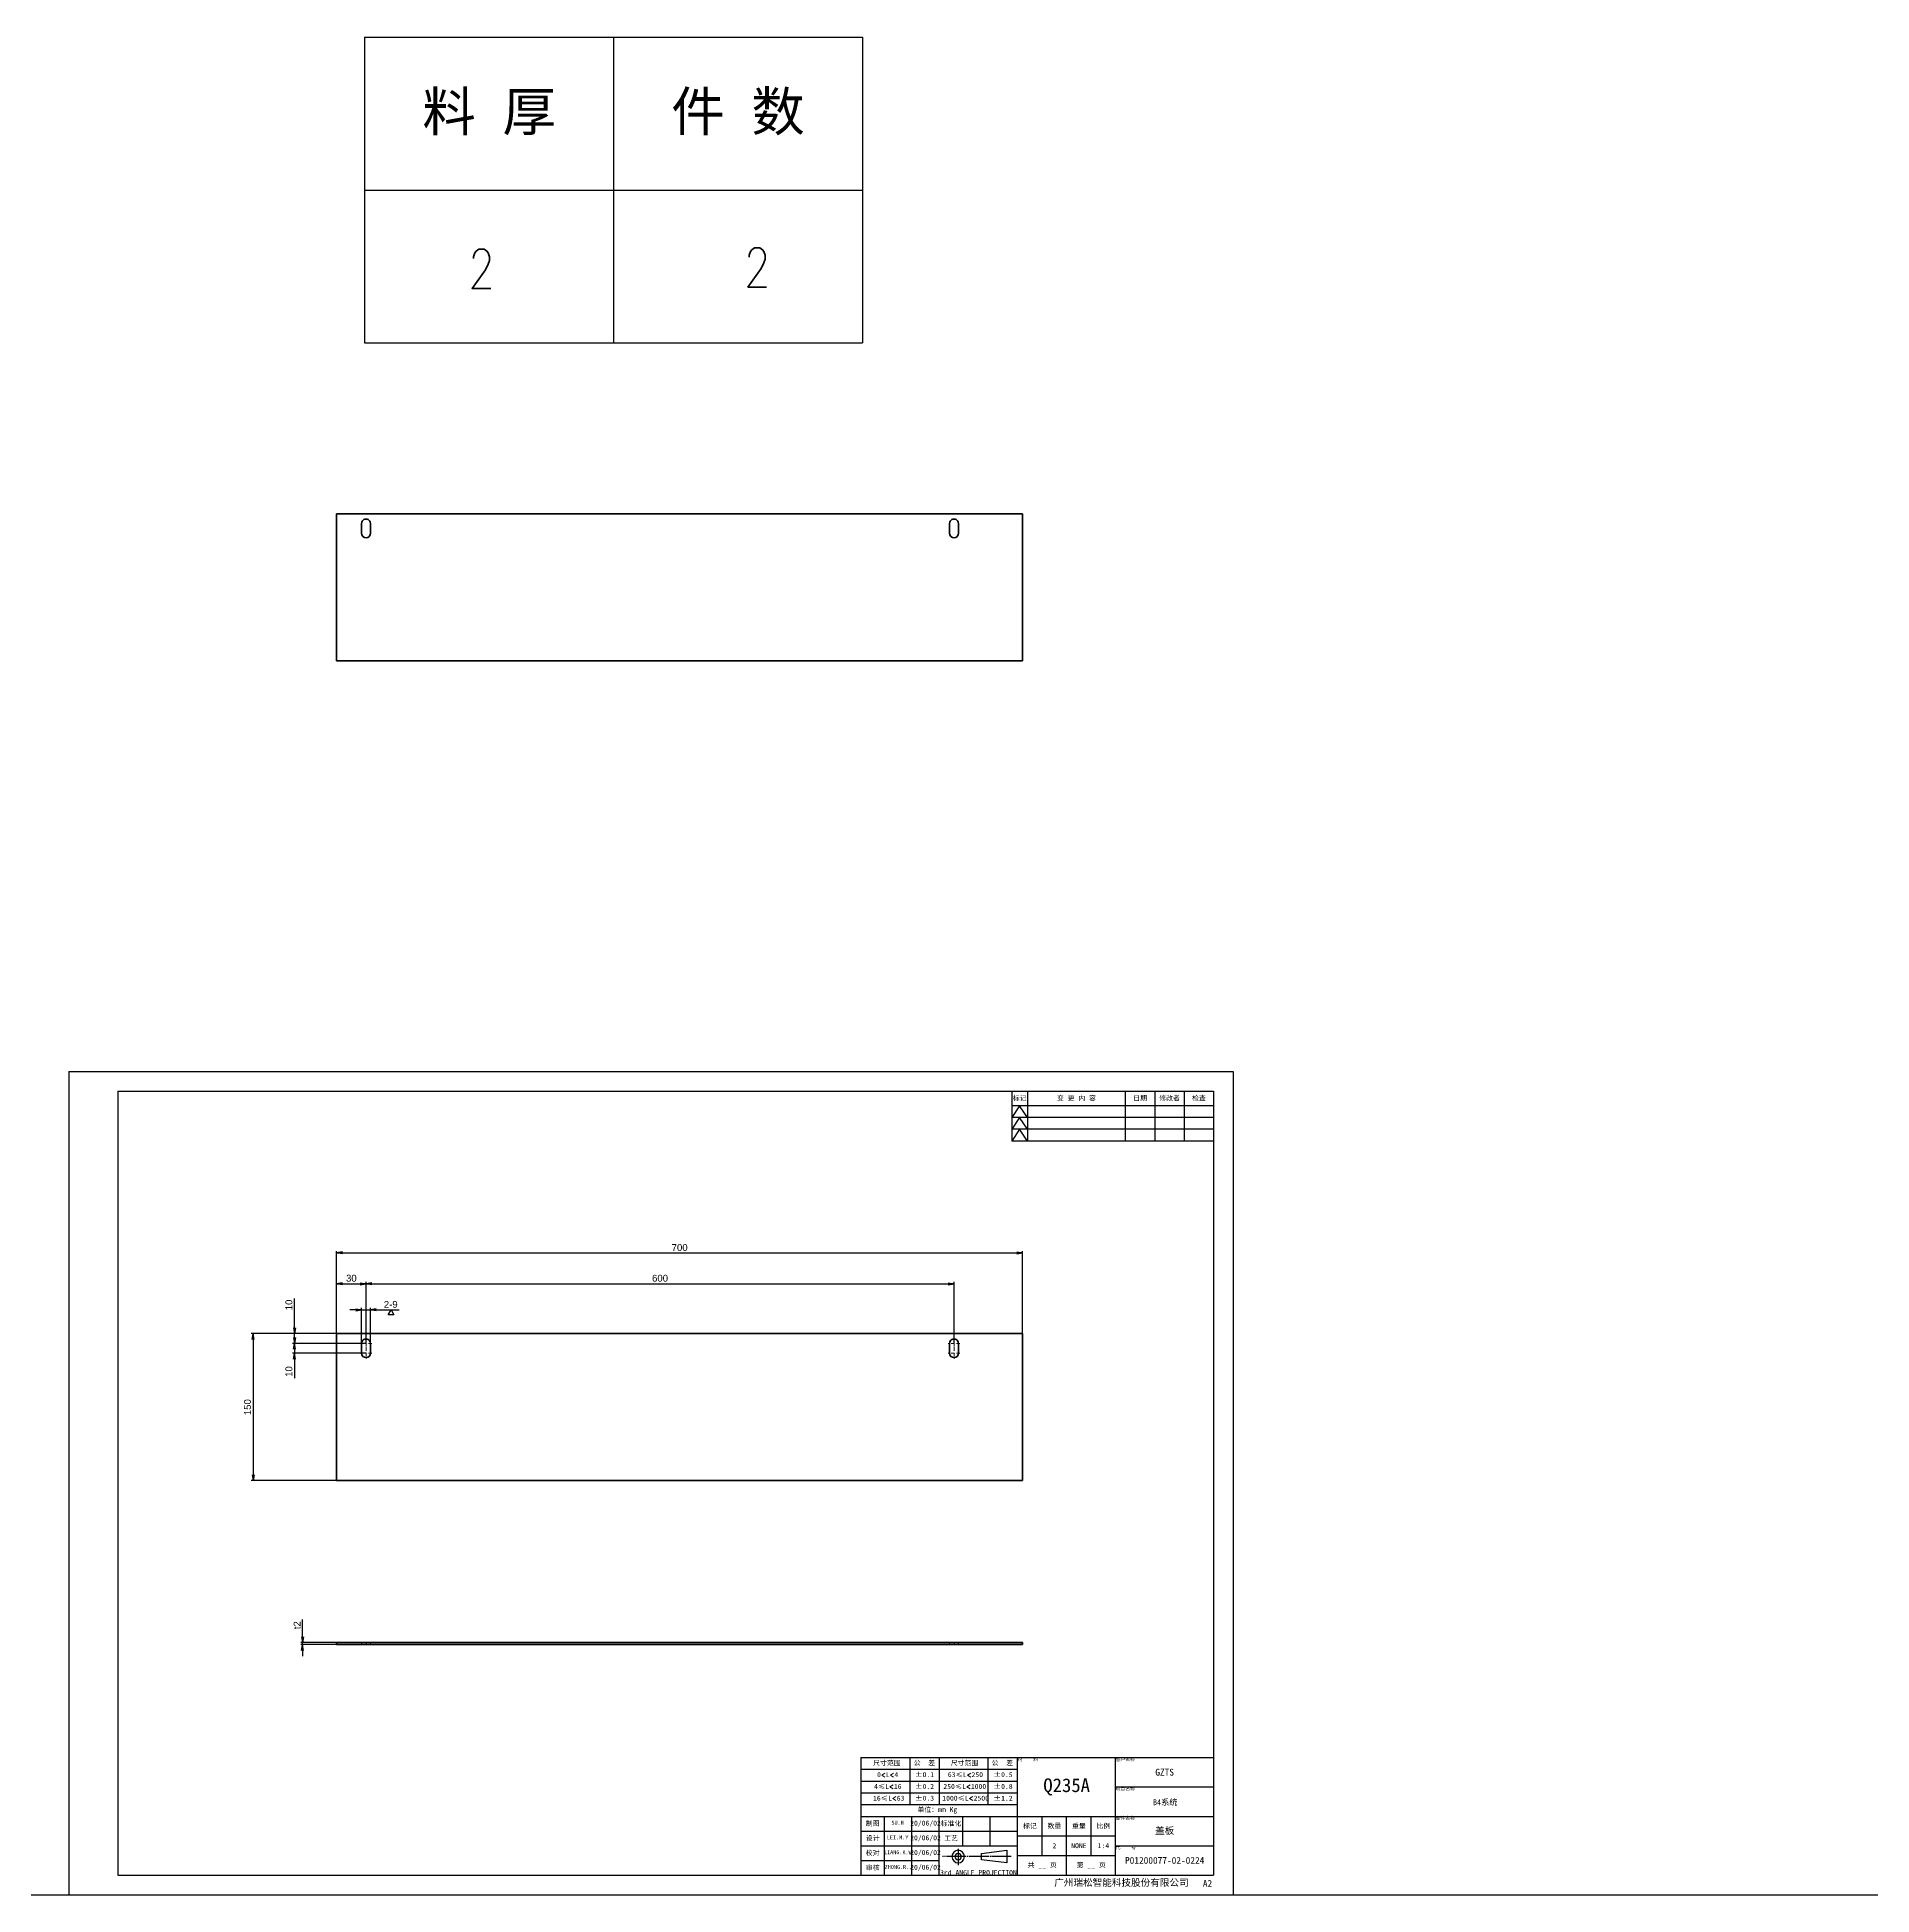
# Model space of a CAD drawing. Header units: millimetres. Extents: x -1727 to 307751, y -105919 to 6637.
# Drawn here: x 25135 to 27008, y 2062 to 3957 of the extents above; entities that cross this region are included whole.
import ezdxf
from ezdxf.enums import TextEntityAlignment as Align

# ---------------------------------------------------------------- set-up
doc = ezdxf.new("R2010")
doc.units = ezdxf.units.MM
for name, pattern in [('CENTER-HOKUTO', [23, 20, -1, 1, -1]), ('DASHDOT', [18.5, 12, -3, 0.5, -3]), ('DASHED', [15, 12, -3]), ('HIDDEN-HOKUTO', [3.8, 2.5, -1.3])]:
    doc.linetypes.add(name, pattern=pattern)
for name, color, linetype in [('AM_7', 2, 'CENTER-HOKUTO'), ('AM_HID', 1, 'HIDDEN-HOKUTO'), ('AM_VIS', 7, 'Continuous'), ('TITLE_FRAME', 7, 'Continuous'), ('WORD_DIM', 253, 'Continuous')]:
    doc.layers.add(name, color=color, linetype=linetype)
doc.layers.add('SOLID LINE', color=7, linetype='Continuous', lineweight=30)
doc.styles.add('DIM', font='txt.shx', dxfattribs={"width": 0.8, "bigfont": 'bigfont.shx'})
doc.styles.get("Standard").update_dxf_attribs({"font": 'arial.ttf'})
doc.dimstyles.new('RS-1-2', dxfattribs={"dimscale": 2, "dimtxt": 3.5, "dimasz": 3, "dimexe": 1, "dimexo": 0, "dimgap": 1, "dimtad": 3, "dimdsep": 46, "dimtxsty": 'Standard', "dimblk1": 'OPEN', "dimblk2": 'OPEN', "dimsah": 1, "dimcen": 0, "dimclrd": 256, "dimclre": 256, "dimclrt": 3, "dimadec": 0, "dimazin": 0, "dimtfac": 1, "dimtmove": 0, "dimatfit": 3, "dimfxl": 0, "dimtolj": 1, "dimtzin": 0, "dimarcsym": 0})

# ---------------------------------------------------------------- blocks, each defined once
blk = doc.blocks.new('_OPEN')
at = {"color": 0}
for p, q in [((-1, 0.17), (0, 0)), ((-1, -0.17), (0, 0)), ((0, 0), (-1, 0))]:
    blk.add_line(p, q, dxfattribs=at)
blk = doc.blocks.new('*D171')
at = {"layer": 'DEFPOINTS', "color": 0, "linetype": 'Continuous', "transparency": 16777216}
for p in [(25441, 2634.3), (25355.7, 2484.3), (25441, 2484.3)]:
    blk.add_point(p, dxfattribs=at)
at = {"layer": 'WORD_DIM', "linetype": 'Continuous', "lineweight": -2, "transparency": 16777216}
for p, q in [((25441, 2634.3), (25353.7, 2634.3)), ((25355.7, 2628.3), (25355.7, 2490.3)), ((25441, 2484.3), (25353.7, 2484.3))]:
    blk.add_line(p, q, dxfattribs=at)
at = {"layer": 'WORD_DIM', "linetype": 'Continuous', "lineweight": -2, "transparency": 16777216, "xscale": 6, "yscale": 6, "zscale": 6}
for p, rotation in [((25355.7, 2634.3), 90), ((25355.7, 2484.3), 270)]:
    blk.add_blockref('_OPEN', p, dxfattribs=dict(at, rotation=rotation))
at = {"layer": 'WORD_DIM', "color": 3, "linetype": 'Continuous', "transparency": 16777216, "insert": (25350.1, 2559.3), "char_height": 7, "attachment_point": 5, "rotation": 90}
blk.add_mtext('\\A1;150', dxfattribs=at)
blk = doc.blocks.new('*D172')
at = {"layer": 'DEFPOINTS', "color": 0, "linetype": 'Continuous', "transparency": 16777216}
for p in [(26141, 2716.6), (25441, 2634.3), (26141, 2634.3)]:
    blk.add_point(p, dxfattribs=at)
at = {"layer": 'WORD_DIM', "linetype": 'Continuous', "lineweight": -2, "transparency": 16777216}
for p, q in [((25441, 2634.3), (25441, 2718.6)), ((25447, 2716.6), (26135, 2716.6)), ((26141, 2634.3), (26141, 2718.6))]:
    blk.add_line(p, q, dxfattribs=at)
at = {"layer": 'WORD_DIM', "linetype": 'Continuous', "lineweight": -2, "transparency": 16777216, "xscale": 6, "yscale": 6, "zscale": 6, "rotation": 180}
blk.add_blockref('_OPEN', (25441, 2716.6), dxfattribs=at)
at = {"layer": 'WORD_DIM', "linetype": 'Continuous', "lineweight": -2, "transparency": 16777216, "xscale": 6, "yscale": 6, "zscale": 6}
blk.add_blockref('_OPEN', (26141, 2716.6), dxfattribs=at)
at = {"layer": 'WORD_DIM', "color": 3, "linetype": 'Continuous', "transparency": 16777216, "insert": (25791, 2722.1), "char_height": 7, "attachment_point": 5}
blk.add_mtext('\\A1;700', dxfattribs=at)
blk = doc.blocks.new('*D148')
at = {"layer": 'DEFPOINTS', "color": 0, "linetype": 'Continuous', "transparency": 16777216}
for p in [(25397.9, 2624.3), (25441, 2634.3), (25471, 2624.3)]:
    blk.add_point(p, dxfattribs=at)
at = {"layer": 'WORD_DIM', "linetype": 'Continuous', "lineweight": -2, "transparency": 16777216}
for p, q in [((25397.9, 2640.3), (25397.9, 2670.3)), ((25441, 2634.3), (25395.9, 2634.3)), ((25471, 2624.3), (25395.9, 2624.3)), ((25397.9, 2624.3), (25397.9, 2634.3)), ((25397.9, 2618.3), (25397.9, 2612.3))]:
    blk.add_line(p, q, dxfattribs=at)
at = {"layer": 'WORD_DIM', "linetype": 'Continuous', "lineweight": -2, "transparency": 16777216, "xscale": 6, "yscale": 6, "zscale": 6}
for p, rotation in [((25397.9, 2634.3), 270), ((25397.9, 2624.3), 90)]:
    blk.add_blockref('_OPEN', p, dxfattribs=dict(at, rotation=rotation))
at = {"layer": 'WORD_DIM', "color": 3, "linetype": 'Continuous', "transparency": 16777216, "insert": (25392.3, 2663.6), "char_height": 7, "attachment_point": 5, "rotation": 90}
blk.add_mtext('\\A1;10', dxfattribs=at)
blk = doc.blocks.new('*D149')
at = {"layer": 'DEFPOINTS', "color": 0, "linetype": 'Continuous', "transparency": 16777216}
for p in [(25471, 2624.3), (25397.9, 2614.3), (25471, 2614.3)]:
    blk.add_point(p, dxfattribs=at)
at = {"layer": 'WORD_DIM', "linetype": 'Continuous', "lineweight": -2, "transparency": 16777216}
for p, q in [((25397.9, 2630.3), (25397.9, 2636.3)), ((25471, 2624.3), (25395.9, 2624.3)), ((25397.9, 2624.3), (25397.9, 2614.3)), ((25471, 2614.3), (25395.9, 2614.3)), ((25397.9, 2608.3), (25397.9, 2589))]:
    blk.add_line(p, q, dxfattribs=at)
at = {"layer": 'WORD_DIM', "linetype": 'Continuous', "lineweight": -2, "transparency": 16777216, "xscale": 6, "yscale": 6, "zscale": 6}
for p, rotation in [((25397.9, 2624.3), 270), ((25397.9, 2614.3), 90)]:
    blk.add_blockref('_OPEN', p, dxfattribs=dict(at, rotation=rotation))
at = {"layer": 'WORD_DIM', "color": 3, "linetype": 'Continuous', "transparency": 16777216, "insert": (25392.3, 2595.6), "char_height": 7, "attachment_point": 5, "rotation": 90}
blk.add_mtext('\\A1;10', dxfattribs=at)
blk = doc.blocks.new('*D150')
at = {"layer": 'DEFPOINTS', "color": 0, "linetype": 'Continuous', "transparency": 16777216}
for p in [(25471, 2685.2), (25441, 2634.3), (25471, 2624.3)]:
    blk.add_point(p, dxfattribs=at)
at = {"layer": 'WORD_DIM', "linetype": 'Continuous', "lineweight": -2, "transparency": 16777216}
for p, q in [((25441, 2634.3), (25441, 2687.2)), ((25447, 2685.2), (25465, 2685.2)), ((25471, 2624.3), (25471, 2687.2))]:
    blk.add_line(p, q, dxfattribs=at)
at = {"layer": 'WORD_DIM', "linetype": 'Continuous', "lineweight": -2, "transparency": 16777216, "xscale": 6, "yscale": 6, "zscale": 6, "rotation": 180}
blk.add_blockref('_OPEN', (25441, 2685.2), dxfattribs=at)
at = {"layer": 'WORD_DIM', "linetype": 'Continuous', "lineweight": -2, "transparency": 16777216, "xscale": 6, "yscale": 6, "zscale": 6}
blk.add_blockref('_OPEN', (25471, 2685.2), dxfattribs=at)
at = {"layer": 'WORD_DIM', "color": 3, "linetype": 'Continuous', "transparency": 16777216, "insert": (25456, 2690.8), "char_height": 7, "attachment_point": 5}
blk.add_mtext('\\A1;30', dxfattribs=at)
blk = doc.blocks.new('*D173')
at = {"layer": 'DEFPOINTS', "color": 0, "linetype": 'Continuous', "transparency": 16777216}
for p in [(26071, 2685.2), (25471, 2624.3), (26071, 2624.3)]:
    blk.add_point(p, dxfattribs=at)
at = {"layer": 'WORD_DIM', "linetype": 'Continuous', "lineweight": -2, "transparency": 16777216}
for p, q in [((25471, 2624.3), (25471, 2687.2)), ((25477, 2685.2), (26065, 2685.2)), ((26071, 2624.3), (26071, 2687.2))]:
    blk.add_line(p, q, dxfattribs=at)
at = {"layer": 'WORD_DIM', "linetype": 'Continuous', "lineweight": -2, "transparency": 16777216, "xscale": 6, "yscale": 6, "zscale": 6, "rotation": 180}
blk.add_blockref('_OPEN', (25471, 2685.2), dxfattribs=at)
at = {"layer": 'WORD_DIM', "linetype": 'Continuous', "lineweight": -2, "transparency": 16777216, "xscale": 6, "yscale": 6, "zscale": 6}
blk.add_blockref('_OPEN', (26071, 2685.2), dxfattribs=at)
at = {"layer": 'WORD_DIM', "color": 3, "linetype": 'Continuous', "transparency": 16777216, "insert": (25771, 2690.8), "char_height": 7, "attachment_point": 5}
blk.add_mtext('\\A1;600', dxfattribs=at)
blk = doc.blocks.new('*D174')
at = {"layer": 'DEFPOINTS', "color": 0, "linetype": 'Continuous', "transparency": 16777216}
for p in [(25475.5, 2658.6), (25466.5, 2624.3), (25475.5, 2624.3)]:
    blk.add_point(p, dxfattribs=at)
at = {"layer": 'WORD_DIM', "linetype": 'Continuous', "lineweight": -2, "transparency": 16777216}
for p, q in [((25460.5, 2658.6), (25454.5, 2658.6)), ((25466.5, 2624.3), (25466.5, 2660.6)), ((25466.5, 2658.6), (25475.5, 2658.6)), ((25475.5, 2624.3), (25475.5, 2660.6)), ((25481.5, 2658.6), (25504.9, 2658.6))]:
    blk.add_line(p, q, dxfattribs=at)
at = {"layer": 'WORD_DIM', "linetype": 'Continuous', "lineweight": -2, "transparency": 16777216, "xscale": 6, "yscale": 6, "zscale": 6}
blk.add_blockref('_OPEN', (25466.5, 2658.6), dxfattribs=at)
at = {"layer": 'WORD_DIM', "linetype": 'Continuous', "lineweight": -2, "transparency": 16777216, "xscale": 6, "yscale": 6, "zscale": 6, "rotation": 180}
blk.add_blockref('_OPEN', (25475.5, 2658.6), dxfattribs=at)
at = {"layer": 'WORD_DIM', "color": 3, "linetype": 'Continuous', "transparency": 16777216, "insert": (25496.2, 2664.1), "char_height": 7, "attachment_point": 5}
blk.add_mtext('\\A1;2-9', dxfattribs=at)
blk = doc.blocks.new('shiage1')
at = {"layer": 'WORD_DIM', "color": 3, "linetype": 'Continuous'}
for p, q in [((0, 0), (-1.44, 2.5)), ((-1.44, 2.5), (1.44, 2.5)), ((1.44, 2.5), (0, 0))]:
    blk.add_line(p, q, dxfattribs=at)
blk = doc.blocks.new('*D175')
at = {"layer": 'DEFPOINTS', "color": 0, "linetype": 'Continuous', "transparency": 16777216}
for p in [(25406.3, 2319.1), (25441, 2319.1), (25441, 2317.1)]:
    blk.add_point(p, dxfattribs=at)
at = {"layer": 'WORD_DIM', "linetype": 'Continuous', "lineweight": -2, "transparency": 16777216}
for p, q in [((25406.3, 2325.1), (25406.3, 2342.5)), ((25441, 2319.1), (25404.3, 2319.1)), ((25441, 2317.1), (25404.3, 2317.1)), ((25406.3, 2317.1), (25406.3, 2319.1)), ((25406.3, 2311.1), (25406.3, 2305.1))]:
    blk.add_line(p, q, dxfattribs=at)
at = {"layer": 'WORD_DIM', "linetype": 'Continuous', "lineweight": -2, "transparency": 16777216, "xscale": 6, "yscale": 6, "zscale": 6}
for p, rotation in [((25406.3, 2319.1), 270), ((25406.3, 2317.1), 90)]:
    blk.add_blockref('_OPEN', p, dxfattribs=dict(at, rotation=rotation))
at = {"layer": 'WORD_DIM', "color": 3, "linetype": 'Continuous', "transparency": 16777216, "insert": (25400.7, 2336.8), "char_height": 7, "attachment_point": 5, "rotation": 90}
blk.add_mtext('\\A1;t2', dxfattribs=at)
blk = doc.blocks.new('*T16')
at = {"color": 0, "linetype": 'ByBlock', "lineweight": -2, "transparency": 16777216}
for p, q in [((0, 0), (127, 0)), ((0, 0), (0, -78)), ((63.5, 0), (63.5, -78)), ((127, 0), (127, -78)), ((0, -39), (127, -39)), ((0, -78), (127, -78))]:
    blk.add_line(p, q, dxfattribs=at)
at = {"color": 0, "transparency": 16777216, "char_height": 10, "width": 60.5, "attachment_point": 5}
for s, insert in [('{\\fSimSun|b0|i0|c134|p2;料 厚}', (31.75, -19.5)), ('{\\fSimSun|b0|i0|c134|p2;件 数}', (95.25, -19.5))]:
    blk.add_mtext(s, dxfattribs=dict(at, insert=insert))
blk = doc.blocks.new('拆图参数')
blk.add_blockref('*T16', (-63.5, 78))
at = {"style": 'DIM', "width": 0.8}
blk.add_attdef('6', text='', height=10, dxfattribs=at).set_placement((-37.13, 18.91), align=Align.MIDDLE_LEFT)
blk.add_attdef('1', text='', height=10, dxfattribs=at).set_placement((36.65, 19.27), align=Align.MIDDLE_CENTER)

msp = doc.modelspace()

# ---------------------------------------------------------------- linework, layer by layer
at = {"color": 7, "lineweight": 35}
for p, q in [((25441.01789, 3320.88245), (25441.01789, 3470.88245)), ((26141.01789, 3470.88245), (25441.01789, 3470.88245)), ((26141.01789, 3470.88245), (26141.01789, 3320.88245)), ((25441.01789, 3320.88245), (26141.01789, 3320.88245)), ((25441.01789, 2484.32087), (25441.01789, 2634.32087)), ((26141.01789, 2634.32087), (25441.01789, 2634.32087)), ((26141.01789, 2634.32087), (26141.01789, 2484.32087)), ((25441.01789, 2484.32087), (26141.01789, 2484.32087)), ((25441.01789, 2319.08084), (26141.01789, 2319.08084)), ((25441.01789, 2317.08084), (26141.01789, 2317.08084))]:
    msp.add_line(p, q, dxfattribs=at)
at = {"color": 7, "lineweight": 35, "ltscale": 0.25}
for p, q in [((25466.51789, 3460.88245), (25466.51789, 3450.88245)), ((25475.51789, 3450.88245), (25475.51789, 3460.88245)), ((26066.51789, 3460.88245), (26066.51789, 3450.88245)), ((26075.51789, 3450.88245), (26075.51789, 3460.88245)), ((25466.51789, 2624.32087), (25466.51789, 2614.32087)), ((25475.51789, 2614.32087), (25475.51789, 2624.32087)), ((26066.51789, 2624.32087), (26066.51789, 2614.32087)), ((26075.51789, 2614.32087), (26075.51789, 2624.32087))]:
    msp.add_line(p, q, dxfattribs=at)
at = {"color": 7, "lineweight": 35, "ltscale": 0.05}
for p, q in [((25441.01789, 2319.08084), (25441.01789, 2317.08084)), ((26141.01789, 2319.08084), (26141.01789, 2317.08084))]:
    msp.add_line(p, q, dxfattribs=at)
msp.add_line((948.78877, 2061.71112), (37575.47155, 2061.71112))
at = {"color": 7, "lineweight": 35}
for centre, start, end in [((25471.01789, 3460.88245), 0, 180.00000501), ((25471.01789, 3450.88245), 180.00000501, 0), ((26071.01789, 3460.88245), 0, 180.00000501), ((26071.01789, 3450.88245), 180.00000501, 0), ((25471.01789, 2624.32087), 0, 180.00000501), ((26071.01789, 2624.32087), 0, 180.00000501), ((25471.01789, 2614.32087), 180.00000501, 0), ((26071.01789, 2614.32087), 180.00000501, 0)]:
    msp.add_arc(centre, 4.5, start, end, dxfattribs=at)
at = {"layer": 'AM_7', "color": 2, "linetype": 'DASHDOT', "lineweight": 13, "ltscale": 0.29248}
for p, q in [((25476.8675, 2624.32087), (25465.16828, 2624.32087)), ((26076.8675, 2624.32087), (26065.16828, 2624.32087)), ((25476.8675, 2614.32087), (25465.16828, 2614.32087)), ((26076.8675, 2614.32087), (26065.16828, 2614.32087))]:
    msp.add_line(p, q, dxfattribs=at)
at = {"layer": 'AM_7', "color": 2, "linetype": 'DASHDOT', "lineweight": 13, "ltscale": 0.2925}
for p, q in [((25471.01789, 2630.17084), (25471.01789, 2618.47083)), ((25471.01789, 2620.17084), (25471.01789, 2608.47083)), ((26071.01789, 2630.17084), (26071.01789, 2618.47083)), ((26071.01789, 2620.17084), (26071.01789, 2608.47083))]:
    msp.add_line(p, q, dxfattribs=at)
at = {"layer": 'AM_7', "color": 2, "linetype": 'DASHDOT', "lineweight": 13, "ltscale": 0.060015}
for p, q in [((25471.01789, 2319.28089), (25471.01789, 2316.88028)), ((26071.01789, 2319.28089), (26071.01789, 2316.88028))]:
    msp.add_line(p, q, dxfattribs=at)
at = {"layer": 'AM_HID', "color": 1, "linetype": 'DASHED', "lineweight": 13, "ltscale": 0.05}
for p, q in [((25466.51789, 2317.08084), (25466.51789, 2319.08084)), ((25475.51789, 2317.08084), (25475.51789, 2319.08084)), ((26066.51789, 2317.08084), (26066.51789, 2319.08084)), ((26075.51789, 2317.08084), (26075.51789, 2319.08084))]:
    msp.add_line(p, q, dxfattribs=at)
at = {"layer": 'AM_VIS', "linetype": 'Continuous'}
for p, q in [((25217.90305, 2881.8045), (25217.90305, 2081.8045)), ((25217.90305, 2881.8045), (26335.90305, 2881.8045)), ((26335.90305, 2881.8045), (26335.90305, 2081.8045)), ((25217.90305, 2081.8045), (26335.90305, 2081.8045))]:
    msp.add_line(p, q, dxfattribs=at)
at = {"layer": 'TITLE_FRAME', "linetype": 'Continuous'}
for p, q in [((26129.90305, 2881.8045), (26129.90305, 2830.8045)), ((26145.90305, 2881.8045), (26145.90305, 2830.8045)), ((26245.90305, 2830.8045), (26245.90305, 2881.8045)), ((26275.90305, 2881.8045), (26275.90305, 2830.8045)), ((26305.90305, 2881.8045), (26305.90305, 2830.8045)), ((26335.90305, 2866.8045), (26129.90305, 2866.8045)), ((26137.90305, 2866.8045), (26129.90305, 2854.8045)), ((26145.90305, 2854.8045), (26137.90305, 2866.8045)), ((26335.90305, 2854.8045), (26129.90305, 2854.8045)), ((26137.90305, 2854.8045), (26129.90305, 2842.8045)), ((26145.90305, 2842.8045), (26137.90305, 2854.8045)), ((26335.90305, 2842.8045), (26129.90305, 2842.8045)), ((26137.90305, 2842.8045), (26129.90305, 2830.8045)), ((26335.90305, 2830.8045), (26129.90305, 2830.8045)), ((26145.90305, 2830.8045), (26137.90305, 2842.8045)), ((25975.90305, 2201.8045), (26335.90305, 2201.8045)), ((25975.90305, 2201.8045), (25975.90305, 2081.8045)), ((26025.90305, 2201.8045), (26025.90305, 2153.8045)), ((26055.90305, 2201.8045), (26055.90305, 2153.8045)), ((26105.90305, 2153.8045), (26105.90305, 2201.8045)), ((26135.90305, 2081.8045), (26135.90305, 2201.8045)), ((26235.90305, 2081.8045), (26235.90305, 2201.8045)), ((25975.90305, 2189.8045), (26135.90305, 2189.8045)), ((25975.90305, 2177.8045), (26135.90305, 2177.8045)), ((25975.90305, 2165.8045), (26135.90305, 2165.8045)), ((26235.90305, 2171.8045), (26335.90305, 2171.8045)), ((25975.90305, 2153.8045), (26135.90305, 2153.8045)), ((25975.90305, 2141.8045), (26335.90305, 2141.8045)), ((25999.90305, 2081.8045), (25999.90305, 2141.8045)), ((26027.90305, 2081.8045), (26027.90305, 2141.8045)), ((26055.90305, 2081.8045), (26055.90305, 2141.8045)), ((26079.90305, 2111.8045), (26079.90305, 2141.8045)), ((26107.90305, 2111.8045), (26107.90305, 2141.8045)), ((26160.90305, 2101.8045), (26160.90305, 2141.8045)), ((26185.90305, 2081.8045), (26185.90305, 2141.8045)), ((26210.90305, 2101.8045), (26210.90305, 2141.8045)), ((25975.90305, 2126.8045), (26135.90305, 2126.8045)), ((25975.90305, 2111.8045), (26135.90305, 2111.8045)), ((26135.90305, 2121.8045), (26235.90305, 2121.8045)), ((26235.90305, 2111.8045), (26335.90305, 2111.8045)), ((25975.90305, 2096.8045), (26055.90305, 2096.8045)), ((26135.90305, 2101.8045), (26235.90305, 2101.8045))]:
    msp.add_line(p, q, dxfattribs=at)
at = {"layer": 'TITLE_FRAME', "color": 2, "linetype": 'CENTER-HOKUTO'}
for p, q in [((26075.17202, 2108.64134), (26075.17202, 2092.10374)), ((26129.38322, 2100.76934), (26059.36722, 2100.76934))]:
    msp.add_line(p, q, dxfattribs=at)
at = {"layer": 'TITLE_FRAME', "color": 3, "linetype": 'Continuous'}
for p, q in [((26099.17202, 2103.96934), (26124.77202, 2107.16934)), ((26099.17202, 2097.56934), (26099.17202, 2103.96934)), ((26124.77202, 2107.16934), (26124.77202, 2094.36934)), ((26124.77202, 2094.36934), (26099.17202, 2097.56934))]:
    msp.add_line(p, q, dxfattribs=at)
for radius in [6.4, 3.2]:
    msp.add_arc((26075.17202, 2100.76934), radius, 0, 359.98938268, dxfattribs=at)
at = {"layer": 'WORD_DIM', "linetype": 'Continuous'}
for p, q in [((25167.90305, 2901.8045), (25167.90305, 2061.8045)), ((25167.90305, 2901.8045), (26355.90305, 2901.8045)), ((26355.90305, 2901.8045), (26355.90305, 2061.8045)), ((25167.90305, 2061.8045), (26355.90305, 2061.8045))]:
    msp.add_line(p, q, dxfattribs=at)

# ---------------------------------------------------------------- block references
at = {"xscale": 4, "yscale": 4, "zscale": 4}
msp.add_blockref('拆图参数', (25723.59687, 3645.06), dxfattribs=at).add_auto_attribs({'1': '2', '6': '2'})
at = {"layer": 'WORD_DIM', "color": 3, "linetype": 'Continuous', "xscale": 2, "yscale": 2, "zscale": 2, "rotation": 180}
msp.add_blockref('shiage1', (25496.5476, 2658.55501), dxfattribs=at)

# ---------------------------------------------------------------- texts
at = {"layer": 'SOLID LINE', "ltscale": 0.5}
for s, insert, char_height, width, attachment_point in [('\\pt30;{\\fSimHei|b0|i0|c134|p2;\\C3;标记}', (26137.90305, 2874.3045), 5, 16, 5), ('\\pt30;{\\fSimHei|b0|i0|c134|p2;\\C3;变 更 内 容}', (26195.90305, 2874.3045), 5, 100, 5), ('\\pt30;{\\fSimHei|b0|i0|c134|p2;\\C3;日期}', (26260.90305, 2874.3045), 5, 30, 5), ('\\pt30;{\\fSimHei|b0|i0|c134|p2;\\C3;修改者}', (26290.90305, 2874.3045), 5, 30, 5), ('\\pt30;{\\fSimHei|b0|i0|c134|p2;\\C3;检查}', (26320.90305, 2874.3045), 5, 30, 5), ('\\pt30;{\\fSimHei|b0|i0|c134|p2;\\C3;尺寸范围}', (25988.54297, 2198.86237), 5, 90.6030377, 1), ('\\pt30;{\\fSimHei|b0|i0|c134|p2;\\C3;公  差}', (26029.85045, 2198.86237), 5, 90.6030377, 1), ('\\pt30;{\\fSimHei|b0|i0|c134|p2;\\C3;尺寸范围}', (26067.63788, 2198.86237), 5, 90.6030377, 1), ('\\pt30;{\\fSimHei|b0|i0|c134|p2;\\C3;公  差}', (26109.31517, 2198.86237), 5, 90.6030377, 1), ('{\\fSimHei|b0|i0|c134|p2;\\C3;材    料}', (26135.90305, 2201.8045), 3.5, 100, 1), ('\\pt21;{\\fSimHei|b0|i0|c134|p2;\\C3;客户名称}', (26235.90305, 2201.8045), 3.5, 100, 1), ('\\pt30;{\\fSimHei|b0|i0|c134|p2;\\C3;0\\Fromans,bigfont|c134;\\H0.9583x;<\\fSimHei|b0|i0|c134|p2;\\H1.044x;L\\Fromans,bigfont|c134;\\H0.9583x;<\\fSimHei|b0|i0|c134|p2;\\H1.044x;4}', (25992.46411, 2186.86237), 5, 90.6030377, 1), ('\\pt30;{\\fSimHei|b0|i0|c134|p2;\\C3;%%P0.1}', (26031.06773, 2186.86237), 5, 90.6030377, 1), ('\\pt30;{\\fSimHei|b0|i0|c134|p2;\\C3;63\\H0.9583x;≤\\H1.044x;L\\Fromans,bigfont|c134;\\H0.9579x;<\\fSimHei|b0|i0|c134|p2;\\H1.044x;250}', (26064.67041, 2186.86237), 5, 90.6030377, 1), ('\\pt30;{\\fSimHei|b0|i0|c134|p2;\\C3;%%P0.5}', (26111.20838, 2186.86237), 5, 90.6030377, 1), ('\\pt84;{\\fSimHei|b0|i0|c134|p2;\\C3;Q235A}', (26185.90305, 2171.8045), 14, 100, 5), ('{\\fSimHei|b0|i0|c134|p2;\\C3;GZTS}', (26285.90305, 2186.8045), 7, 100, 5), ('\\pt30;{\\fSimHei|b0|i0|c134|p2;\\C3;16\\H0.9583x;≤\\H1.044x;L\\Fromans,bigfont|c134;\\H0.9579x;<\\fSimHei|b0|i0|c134|p2;\\H1.044x;63}', (25988.36598, 2162.86237), 5, 90.6030377, 1), ('\\pt30;{\\fSimHei|b0|i0|c134|p2;\\C3;4\\H0.9583x;≤\\H1.043x;L\\Fromans,bigfont|c134;\\H0.9588x;<\\fSimHei|b0|i0|c134|p2;\\H1.043x;16}', (25989.39608, 2174.86237), 5, 90.6030377, 1), ('\\pt30;{\\fSimHei|b0|i0|c134|p2;\\C3;%%P0.2}', (26031.06773, 2174.86237), 5, 90.6030377, 1), ('\\pt30;{\\fSimHei|b0|i0|c134|p2;\\C3;%%P0.3}', (26031.06773, 2162.86237), 5, 90.6030377, 1), ('\\pt30;{\\fSimHei|b0|i0|c134|p2;\\C3;250\\H0.9583x;≤\\H1.044x;L\\Fromans,bigfont|c134;\\H0.9579x;<\\fSimHei|b0|i0|c134|p2;\\H1.044x;1000}', (26060.10513, 2174.86237), 5, 90.6030377, 1), ('\\pt30;{\\fSimHei|b0|i0|c134|p2;\\C3;%%P0.8}', (26111.20838, 2174.86237), 5, 90.6030377, 1), ('\\pt30;{\\fSimHei|b0|i0|c134|p2;\\C3;%%P1.2}', (26111.20838, 2162.86237), 5, 90.6030377, 1), ('\\pt21;{\\fSimHei|b0|i0|c134|p2;\\C3;项目名称}', (26235.90305, 2171.8045), 3.5, 100, 1), ('\\pt30;{\\fSimHei|b0|i0|c134|p2;\\C3;单位：mm Kg}', (26033.69862, 2151.24082), 5, 90.6030377, 1), ('\\pt21;{\\fSimHei|b0|i0|c134|p2;\\C3;部件名称}', (26235.90305, 2141.8045), 3.5, 100, 1), ('{\\fSimHei|b0|i0|c134|p2;\\C3; \\PB4系统}', (26286.54507, 2160.86078), 6, 120, 5), ('\\pt30;{\\fSimHei|b0|i0|c134|p2;\\C3;制图}', (25987.90305, 2134.3045), 5, 24, 5), ('\\pt30;{\\fSimHei|b0|i0|c134|p2;\\C3;设计}', (25987.90305, 2119.3045), 5, 24, 5), ('{\\fSimHei|b0|i0|c134|p2;\\C3;SU.H}', (26013.40798, 2135.29857), 4, 22.4, 5), ('\\pt30;{\\fSimHei|b0|i0|c134|p2;\\C3;20/06/02}', (26041.90305, 2134.3045), 5, 28, 5), ('\\pt30;{\\fSimHei|b0|i0|c134|p2;\\C3;20/06/02}', (26041.90305, 2119.3045), 5, 28, 5), ('\\pt30;{\\fSimHei|b0|i0|c134|p2;\\C3;标准化}', (26067.90305, 2134.3045), 5, 24, 5), ('\\pt30;{\\fSimHei|b0|i0|c134|p2;\\C3;标记}', (26148.40305, 2131.8045), 5, 25, 5), ('\\pt30;{\\fSimHei|b0|i0|c134|p2;\\C3;数量}', (26173.40305, 2131.8045), 5, 25, 5), ('\\pt30;{\\fSimHei|b0|i0|c134|p2;\\C3;重量}', (26198.40305, 2131.8045), 5, 25, 5), ('\\pt30;{\\fSimHei|b0|i0|c134|p2;\\C3;比例}', (26223.40305, 2131.8045), 5, 25, 5), ('{\\fSimHei|b0|i0|c134|p2;\\C3;盖板}', (26285.90305, 2126.8045), 7, 100, 5), ('\\pt30;{\\fSimHei|b0|i0|c134|p2;\\C3;校对}', (25987.90305, 2104.3045), 5, 24, 5), ('{\\fSimHei|b0|i0|c134|p2;\\C3;LIANG.K.W}', (26013.62195, 2105.16867), 4, 22.4, 5), ('{\\fSimHei|b0|i0|c134|p2;\\C3;LEI.M.Y}', (26013.44402, 2120.35289), 4, 22.4, 5), ('\\pt30;{\\fSimHei|b0|i0|c134|p2;\\C3;20/06/02}', (26041.90305, 2104.3045), 5, 28, 5), ('\\pt30;{\\fSimHei|b0|i0|c134|p2;\\C3;工艺}', (26067.90305, 2119.3045), 5, 24, 5), ('\\pt30;{\\fSimHei|b0|i0|c134|p2;\\C3;2}', (26173.40305, 2111.8045), 5, 25, 5), ('\\pt30;{\\fSimHei|b0|i0|c134|p2;\\C3;NONE}', (26198.40305, 2111.8045), 5, 25, 5), ('\\pt30;{\\fSimHei|b0|i0|c134|p2;\\C3;1:4}', (26223.40305, 2111.8045), 5, 25, 5), ('\\pt21;{\\fSimHei|b0|i0|c134|p2;\\C3;代    号}', (26235.90305, 2111.8045), 3.5, 100, 1), ('\\pt30;{\\fSimHei|b0|i0|c134|p2;\\C3;审核}', (25987.90305, 2089.3045), 5, 24, 5), ('\\pt24;{\\fSimHei|b0|i0|c134|p2;\\C3;ZHONG.R.J}', (26014.27271, 2090.11168), 4, 22.4, 5), ('\\pt30;{\\fSimHei|b0|i0|c134|p2;\\C3;20/06/02}', (26041.90305, 2089.3045), 5, 28, 5), ('{\\fSimHei|b0|i0|c134|p2;\\C3;3rd ANGLE PROJECTION}', (26095.90305, 2081.8045), 5, 80, 8), ('\\pt30;{\\fSimHei|b0|i0|c134|p2;\\C3;共 __ 页}', (26160.90305, 2091.8045), 5, 50, 5), ('\\pt30;{\\fSimHei|b0|i0|c134|p2;\\C3;第 __ 页}', (26210.90305, 2091.8045), 5, 50, 5), ('{\\fSimHei|b0|i0|c134|p2;\\C3;P01200077-02-0224}', (26285.90305, 2096.8045), 7, 100, 5), ('\\pt42;{\\fSimHei|b0|i0|c134|p2;\\C3;广州瑞松智能科技股份有限公司}', (26173.22587, 2077.69292), 7, 157.1236163, 1), ('\\pt42;{\\fSimHei|b0|i0|c134|p2;\\C3;A2}', (26324.88079, 2076.88863), 7, 157.1236163, 1)]:
    msp.add_mtext(s, dxfattribs=dict(at, insert=insert, char_height=char_height, width=width, attachment_point=attachment_point))
at = {"layer": 'SOLID LINE', "ltscale": 0.5, "insert": (26059.00773, 2162.86237), "char_height": 5, "width": 90.6030377, "attachment_point": 1, "line_spacing_factor": 0.72}
msp.add_mtext('\\pt30;{\\fSimHei|b0|i0|c134|p2;\\C3;1000\\H0.9583x;≤\\H1.044x;L\\Fromans,bigfont|c134;\\H0.9579x;<\\fSimHei|b0|i0|c134|p2;\\H1.044x;2500}', dxfattribs=at)

# ---------------------------------------------------------------- dimensions: what is measured, and where the dimension line sits
at = {"layer": 'WORD_DIM', "linetype": 'Continuous'}
for base, p2, picture, middle in [((26141.01789, 2716.5551), (26141.01789, 2634.32087), '*D172', (25791.01789, 2722.12911)), ((25471.01789, 2685.21294), (25471.01789, 2624.32086), '*D150', (25456.01789, 2690.78934))]:
    dim = msp.add_linear_dim(base=base, p1=(25441.01789, 2634.32087), p2=p2, dimstyle='RS-1-2', dxfattribs=at)
    dim.commit()
    dim.dimension.update_dxf_attribs({"geometry": picture, "text_midpoint": middle})
dim = msp.add_linear_dim(base=(26071.01789, 2685.21294), p1=(25471.01789, 2624.32086), p2=(26071.01789, 2624.32087), dimstyle='RS-1-2', override={"dimtmove": 1}, dxfattribs=at)
dim.commit()
dim.dimension.update_dxf_attribs({"geometry": '*D173', "text_midpoint": (25771.01789, 2690.78695)})
dim = msp.add_linear_dim(base=(25397.90815, 2624.32086), p1=(25441.01789, 2634.32087), p2=(25471.01789, 2624.32086), angle=90, dimstyle='RS-1-2', dxfattribs=at)
dim.commit()
dim.dimension.update_dxf_attribs({"geometry": '*D148', "text_midpoint": (25397.90815, 2663.62716), "dimtype": 160})
dim = msp.add_linear_dim(base=(25475.51789, 2658.55501), p1=(25466.51789, 2624.32086), p2=(25475.51789, 2624.32087), text='2-<>', dimstyle='RS-1-2', dxfattribs=at)
dim.commit()
dim.dimension.update_dxf_attribs({"geometry": '*D174', "text_midpoint": (25496.22662, 2664.12902)})
for base, p1, p2, picture, middle in [((25397.90815, 2614.32083), (25471.01789, 2624.32086), (25471.01789, 2614.32083), '*D149', (25392.33414, 2595.6486)), ((25355.69763, 2484.32087), (25441.01789, 2634.32087), (25441.01789, 2484.32087), '*D171', (25350.12362, 2559.32087))]:
    dim = msp.add_linear_dim(base=base, p1=p1, p2=p2, angle=90, dimstyle='RS-1-2', dxfattribs=at)
    dim.commit()
    dim.dimension.update_dxf_attribs({"geometry": picture, "text_midpoint": middle})
dim = msp.add_linear_dim(base=(25406.29619, 2319.08084), p1=(25441.01789, 2317.08084), p2=(25441.01789, 2319.08084), angle=90, text='t<>', dimstyle='RS-1-2', dxfattribs=at)
dim.commit()
dim.dimension.update_dxf_attribs({"geometry": '*D175', "text_midpoint": (25400.74845, 2336.81481)})

doc.saveas('drawing.dxf')
